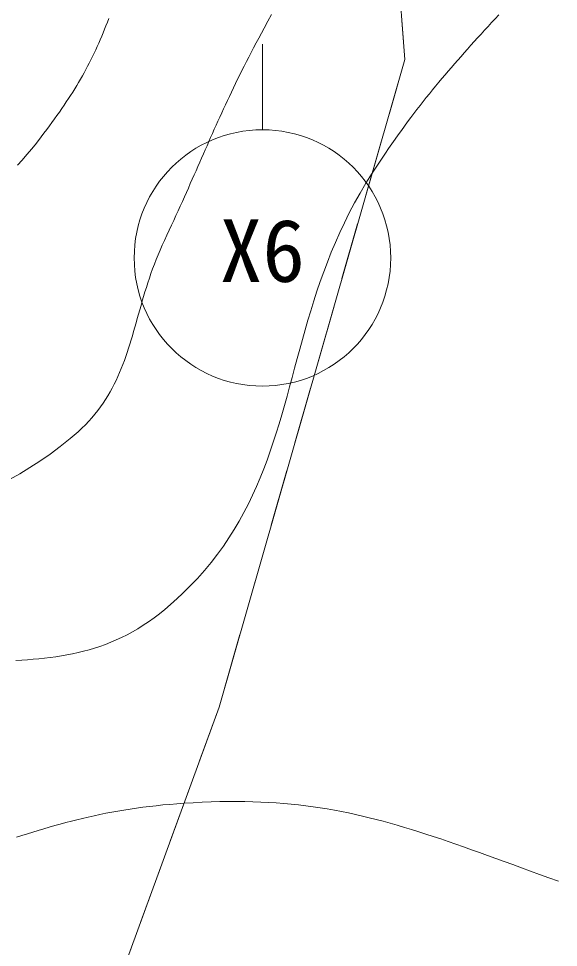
# Model space of a CAD drawing. Units: millimetres, scale not verified. Extents: x -56617 to 56645, y -39182 to 40051.
# Drawn here: x 37423 to 41211, y -29032 to -22510 of the extents above; entities that cross this region are included whole.
import ezdxf
from ezdxf.enums import TextEntityAlignment as Align

# ---------------------------------------------------------------- set-up
doc = ezdxf.new("R2010")
doc.units = ezdxf.units.MM
doc.header["$LTSCALE"] = 200
doc.linetypes.add('DASHED2', pattern=[3, 2, -1])
for name, color, linetype, lineweight in [('0-2_仕上', 4, 'Continuous', 9), ('0-8_寸法文字', 4, 'Continuous', 9), ('3-F_太線', 3, 'Continuous', 18)]:
    doc.layers.add(name, color=color, linetype=linetype, lineweight=lineweight)
doc.styles.add('ＭＳ ゴシック', font='')
doc.styles.get('ＭＳ ゴシック').set_extended_font_data('MS Gothic')

msp = doc.modelspace()

# ---------------------------------------------------------------- linework, layer by layer
at = {"layer": '0-2_仕上', "linetype": 'DASHED2'}
for p, q in [((39885.9, -19532.9), (40132.5, -22798.2)), ((40132.5, -22798.2), (38829.5, -27345.6)), ((38829.5, -27345.6), (37976, -29686.8))]:
    msp.add_line(p, q, dxfattribs=at)
at = {"layer": '0-2_仕上'}
for p, q in [((39885.9, -19532.9), (40132.5, -22798.2)), ((40132.5, -22798.2), (38829.5, -27345.6)), ((38829.5, -27345.6), (37976, -29686.8))]:
    msp.add_line(p, q, dxfattribs=at)
at = {"layer": '0-8_寸法文字'}
for p, q in [((39171.9, -22529.4), (39197.7, -22481.8)), ((40767.4, -22511.2), (40792.9, -22483.4)), ((38026.3, -22585.4), (38036.1, -22560.2)), ((38036.1, -22560.2), (38045.8, -22534.6)), ((38045.8, -22534.6), (38055.4, -22508.6)), ((39145.5, -22577.7), (39171.9, -22529.4)), ((40717.3, -22565.8), (40742.2, -22538.6)), ((40742.2, -22538.6), (40767.4, -22511.2)), ((38006.3, -22634.8), (38016.3, -22610.2)), ((38016.3, -22610.2), (38026.3, -22585.4)), ((39108, -22647.2), (39126.5, -22612.7)), ((39126.5, -22612.7), (39145.5, -22577.7)), ((40644.4, -22645.7), (40668.5, -22619.3)), ((40668.5, -22619.3), (40692.8, -22592.6)), ((40692.8, -22592.6), (40717.3, -22565.8)), ((37975.1, -22706.7), (37985.7, -22683)), ((37985.7, -22683), (37996.1, -22659)), ((37996.1, -22659), (38006.3, -22634.8)), ((39072.4, -22714.5), (39090, -22681.1)), ((39090, -22681.1), (39108, -22647.2)), ((40597.1, -22698), (40620.7, -22671.9)), ((40620.7, -22671.9), (40644.4, -22645.7)), ((37942.3, -22776.7), (37953.5, -22753.5)), ((37953.5, -22753.5), (37964.4, -22730.2)), ((37964.4, -22730.2), (37975.1, -22706.7)), ((39038.4, -22780), (39055.2, -22747.5)), ((39055.2, -22747.5), (39072.4, -22714.5)), ((40527.8, -22775.8), (40550.7, -22749.9)), ((40550.7, -22749.9), (40573.8, -22724)), ((40573.8, -22724), (40597.1, -22698)), ((37907.5, -22845.2), (37919.4, -22822.5)), ((37919.4, -22822.5), (37931, -22799.6)), ((37931, -22799.6), (37942.3, -22776.7)), ((39006, -22843.7), (39022, -22812)), ((39022, -22812), (39038.4, -22780)), ((40482.4, -22827.4), (40505, -22801.6)), ((40505, -22801.6), (40527.8, -22775.8)), ((37870.4, -22913.1), (37883.1, -22890.5)), ((37883.1, -22890.5), (37895.4, -22867.9)), ((37895.4, -22867.9), (37907.5, -22845.2)), ((38974.9, -22906), (38990.3, -22875)), ((38990.3, -22875), (39006, -22843.7)), ((40415.5, -22905.1), (40437.7, -22879.1)), ((40437.7, -22879.1), (40460, -22853.2)), ((40460, -22853.2), (40482.4, -22827.4)), ((37844.3, -22958.2), (37857.5, -22935.6)), ((37857.5, -22935.6), (37870.4, -22913.1)), ((38945.1, -22966.9), (38959.8, -22936.6)), ((38959.8, -22936.6), (38974.9, -22906)), ((40371.4, -22957.5), (40393.4, -22931.2)), ((40393.4, -22931.2), (40415.5, -22905.1)), ((37802.6, -23026.3), (37816.8, -23003.5)), ((37816.8, -23003.5), (37830.7, -22980.8)), ((37830.7, -22980.8), (37844.3, -22958.2)), ((38916.3, -23026.8), (38930.6, -22997)), ((38930.6, -22997), (38945.1, -22966.9)), ((40305.8, -23037.4), (40327.7, -23010.5)), ((40327.7, -23010.5), (40349.5, -22983.9)), ((40349.5, -22983.9), (40371.4, -22957.5)), ((37757.7, -23095.4), (37773.1, -23072.2)), ((37773.1, -23072.2), (37788, -23049.2)), ((37788, -23049.2), (37802.6, -23026.3)), ((38874.9, -23114.9), (38888.5, -23085.7)), ((38888.5, -23085.7), (38902.3, -23056.4)), ((38902.3, -23056.4), (38916.3, -23026.8)), ((40262.3, -23092), (40284.1, -23064.6)), ((40284.1, -23064.6), (40305.8, -23037.4)), ((37709.4, -23166.2), (37725.9, -23142.4)), ((37725.9, -23142.4), (37742, -23118.8)), ((37742, -23118.8), (37757.7, -23095.4)), ((38848.2, -23172.9), (38861.4, -23144)), ((38861.4, -23144), (38874.9, -23114.9)), ((40196.9, -23176.5), (40218.7, -23148)), ((40218.7, -23148), (40240.5, -23119.8)), ((40240.5, -23119.8), (40262.3, -23092)), ((37657.2, -23239.3), (37675.1, -23214.6)), ((37675.1, -23214.6), (37692.4, -23190.3)), ((37692.4, -23190.3), (37709.4, -23166.2)), ((38822, -23230.5), (38835, -23201.7)), ((38835, -23201.7), (38848.2, -23172.9)), ((40153.1, -23234.9), (40175, -23205.5)), ((40175, -23205.5), (40196.9, -23176.5)), ((37620.2, -23289.7), (37638.9, -23264.3)), ((37638.9, -23264.3), (37657.2, -23239.3)), ((38796.2, -23287.8), (38809.1, -23259.1)), ((38809.1, -23259.1), (38822, -23230.5)), ((40109, -23295.1), (40131.1, -23264.7)), ((40131.1, -23264.7), (40153.1, -23234.9)), ((37548.3, -23384), (37581.1, -23341.5)), ((37581.1, -23341.5), (37600.9, -23315.4)), ((37600.9, -23315.4), (37620.2, -23289.7)), ((38758, -23373.9), (38770.7, -23345.1)), ((38770.7, -23345.1), (38783.5, -23316.5)), ((38783.5, -23316.5), (38796.2, -23287.8)), ((40064.5, -23357.5), (40086.8, -23326.1)), ((40086.8, -23326.1), (40109, -23295.1)), ((37515.2, -23425.1), (37548.3, -23384)), ((38732.6, -23431.5), (38745.3, -23402.7)), ((38745.3, -23402.7), (38758, -23373.9)), ((40019.5, -23422.4), (40042.1, -23389.6)), ((40042.1, -23389.6), (40064.5, -23357.5)), ((37448.7, -23503.2), (37482, -23464.8)), ((37482, -23464.8), (37515.2, -23425.1)), ((38707.1, -23489.7), (38719.9, -23460.6)), ((38719.9, -23460.6), (38732.6, -23431.5)), ((39973.8, -23489.8), (39996.7, -23455.7)), ((39996.7, -23455.7), (40019.5, -23422.4)), ((37415.1, -23540.3), (37448.7, -23503.2)), ((38681.2, -23548.6), (38694.2, -23519.1)), ((38694.2, -23519.1), (38707.1, -23489.7)), ((39927.3, -23560.1), (39950.6, -23524.6)), ((39950.6, -23524.6), (39973.8, -23489.8)), ((38641.6, -23638.6), (38655, -23608.3)), ((38655, -23608.3), (38668.2, -23578.3)), ((38668.2, -23578.3), (38681.2, -23548.6)), ((39860.2, -23666), (39903.8, -23596.4)), ((39903.8, -23596.4), (39927.3, -23560.1)), ((38614.5, -23700), (38628.1, -23669.2)), ((38628.1, -23669.2), (38641.6, -23638.6)), ((39819.1, -23735.5), (39860.2, -23666)), ((38586.5, -23762.8), (38600.6, -23731.3)), ((38600.6, -23731.3), (38614.5, -23700)), ((39780.3, -23804.9), (39819.1, -23735.5)), ((38557.5, -23827.2), (38572.1, -23794.8)), ((38572.1, -23794.8), (38586.5, -23762.8)), ((38527.5, -23893.4), (38542.6, -23860.1)), ((38542.6, -23860.1), (38557.5, -23827.2)), ((39743.8, -23874.2), (39780.3, -23804.9)), ((38496.1, -23961.6), (38512, -23927.2)), ((38512, -23927.2), (38527.5, -23893.4)), ((39709.4, -23943.5), (39743.8, -23874.2)), ((38463.4, -24031.9), (38480, -23996.4)), ((38480, -23996.4), (38496.1, -23961.6)), ((39676.9, -24012.7), (39709.4, -23943.5)), ((38446.5, -24067.9), (38463.4, -24031.9)), ((39646.3, -24081.7), (39676.9, -24012.7)), ((38416, -24135.6), (38430.8, -24101.8)), ((38430.8, -24101.8), (38446.5, -24067.9)), ((39617.4, -24150.7), (39646.3, -24081.7)), ((38388.4, -24202.4), (38401.9, -24169.1)), ((38401.9, -24169.1), (38416, -24135.6)), ((39590.1, -24219.5), (39617.4, -24150.7)), ((38363.5, -24268.4), (38375.7, -24235.5)), ((38375.7, -24235.5), (38388.4, -24202.4)), ((39564.3, -24288.2), (39590.1, -24219.5)), ((38340.8, -24333.6), (38351.9, -24301.1)), ((38351.9, -24301.1), (38363.5, -24268.4)), ((39539.9, -24356.6), (39564.3, -24288.2)), ((38319.9, -24398), (38330.1, -24365.9)), ((38330.1, -24365.9), (38340.8, -24333.6)), ((39516.6, -24425), (39539.9, -24356.6)), ((38300.5, -24461.5), (38310.1, -24429.8)), ((38310.1, -24429.8), (38319.9, -24398)), ((39494.5, -24493.1), (39516.6, -24425)), ((38282.3, -24524.3), (38291.3, -24493)), ((38291.3, -24493), (38300.5, -24461.5)), ((39473.4, -24561), (39494.5, -24493.1)), ((38256.1, -24616.8), (38264.7, -24586.2)), ((38264.7, -24586.2), (38273.4, -24555.3)), ((38273.4, -24555.3), (38282.3, -24524.3)), ((39453.1, -24628.7), (39473.4, -24561)), ((38239, -24677.4), (38247.6, -24647.2)), ((38247.6, -24647.2), (38256.1, -24616.8)), ((39433.5, -24696.2), (39453.1, -24628.7)), ((38221.8, -24737.2), (38230.5, -24707.4)), ((38230.5, -24707.4), (38239, -24677.4)), ((39414.6, -24763.5), (39433.5, -24696.2)), ((38204, -24796.2), (38213, -24766.8)), ((38213, -24766.8), (38221.8, -24737.2)), ((39396.1, -24830.5), (39414.6, -24763.5)), ((38185.3, -24854.3), (38194.8, -24825.3)), ((38194.8, -24825.3), (38204, -24796.2)), ((39378, -24897.2), (39396.1, -24830.5)), ((38154.7, -24939.8), (38165.3, -24911.5)), ((38165.3, -24911.5), (38175.4, -24883)), ((38175.4, -24883), (38185.3, -24854.3)), ((39360.1, -24963.7), (39378, -24897.2)), ((38132.1, -24995.7), (38143.6, -24967.9)), ((38143.6, -24967.9), (38154.7, -24939.8)), ((39342.4, -25029.8), (39360.1, -24963.7)), ((38107.3, -25050.8), (38120, -25023.4)), ((38120, -25023.4), (38132.1, -24995.7)), ((39324.6, -25095.7), (39342.4, -25029.8)), ((38065.1, -25131.8), (38079.9, -25105)), ((38079.9, -25105), (38093.9, -25078)), ((38093.9, -25078), (38107.3, -25050.8)), ((39306.7, -25161.2), (39324.6, -25095.7)), ((38033.2, -25184.6), (38049.6, -25158.3)), ((38049.6, -25158.3), (38065.1, -25131.8)), ((39288.5, -25226.4), (39306.7, -25161.2)), ((37978.7, -25262.2), (37997.8, -25236.6)), ((37997.8, -25236.6), (38016, -25210.7)), ((38016, -25210.7), (38033.2, -25184.6)), ((39269.9, -25291.3), (39288.5, -25226.4)), ((37937.4, -25312.9), (37958.6, -25287.7)), ((37958.6, -25287.7), (37978.7, -25262.2)), ((39250.8, -25355.8), (39269.9, -25291.3)), ((37867, -25387.1), (37891.7, -25362.6)), ((37891.7, -25362.6), (37915.1, -25337.9)), ((37915.1, -25337.9), (37937.4, -25312.9)), ((39231.1, -25420), (39250.8, -25355.8)), ((37814, -25435.5), (37841.2, -25411.4)), ((37841.2, -25411.4), (37867, -25387.1)), ((39210.6, -25483.7), (39231.1, -25420)), ((37714.5, -25515.4), (37785.5, -25459.3)), ((37785.5, -25459.3), (37814, -25435.5)), ((39189.2, -25547.1), (39210.6, -25483.7)), ((37643.6, -25567.9), (37714.5, -25515.4)), ((39166.8, -25610), (39189.2, -25547.1)), ((37501.9, -25663.2), (37572.7, -25617.2)), ((37572.7, -25617.2), (37643.6, -25567.9)), ((39143.3, -25672.5), (39166.8, -25610)), ((37431, -25706), (37501.9, -25663.2)), ((39118.5, -25734.6), (39143.3, -25672.5)), ((37360.2, -25745.9), (37431, -25706)), ((39092.4, -25796.3), (39118.5, -25734.6)), ((39064.7, -25857.5), (39092.4, -25796.3)), ((39035.4, -25918.2), (39064.7, -25857.5)), ((39004.3, -25978.4), (39035.4, -25918.2)), ((38971.4, -26038.1), (39004.3, -25978.4)), ((38936.4, -26097.4), (38971.4, -26038.1)), ((38899.3, -26156.1), (38936.4, -26097.4)), ((38818.3, -26271.8), (38860, -26214.2)), ((38860, -26214.2), (38899.3, -26156.1)), ((38774.1, -26328.8), (38818.3, -26271.8)), ((38727.2, -26385.3), (38774.1, -26328.8)), ((38677.6, -26441.2), (38727.2, -26385.3)), ((38625.1, -26496.4), (38677.6, -26441.2)), ((38569.7, -26551.1), (38625.1, -26496.4)), ((38449.2, -26658.5), (38511.1, -26605.1)), ((38511.1, -26605.1), (38569.7, -26551.1)), ((38411.3, -26689.2), (38449.2, -26658.5)), ((38335.7, -26745), (38373.5, -26718)), ((38373.5, -26718), (38411.3, -26689.2)), ((38222.1, -26816), (38260, -26794)), ((38260, -26794), (38297.8, -26770.3)), ((38297.8, -26770.3), (38335.7, -26745)), ((38108.3, -26873), (38146.2, -26855.5)), ((38146.2, -26855.5), (38184.2, -26836.5)), ((38184.2, -26836.5), (38222.1, -26816)), ((37917.2, -26941.8), (37955.6, -26930.4)), ((37955.6, -26930.4), (37993.9, -26917.9)), ((37993.9, -26917.9), (38032.1, -26904.2)), ((38032.1, -26904.2), (38070.2, -26889.3)), ((38070.2, -26889.3), (38108.3, -26873)), ((37605.2, -27000.8), (37644.7, -26995.9)), ((37644.7, -26995.9), (37684.1, -26990.5)), ((37684.1, -26990.5), (37723.3, -26984.5)), ((37723.3, -26984.5), (37762.4, -26977.6)), ((37762.4, -26977.6), (37801.3, -26970)), ((37801.3, -26970), (37840, -26961.6)), ((37840, -26961.6), (37878.7, -26952.2)), ((37878.7, -26952.2), (37917.2, -26941.8)), ((37404.3, -27017.8), (37444.9, -27015.1)), ((37444.9, -27015.1), (37485.3, -27012.1)), ((37485.3, -27012.1), (37525.4, -27008.8)), ((37525.4, -27008.8), (37565.4, -27005)), ((37565.4, -27005), (37605.2, -27000.8)), ((38295.7, -28047.8), (38341.6, -28042.1)), ((38341.6, -28042.1), (38388.2, -28036.7)), ((38388.2, -28036.7), (38435.8, -28031.8)), ((38435.8, -28031.8), (38484.1, -28027.3)), ((38484.1, -28027.3), (38533.5, -28023.3)), ((38533.5, -28023.3), (38583.8, -28019.7)), ((38583.8, -28019.7), (38648.4, -28015.7)), ((38648.4, -28015.7), (38711.7, -28012.5)), ((38711.7, -28012.5), (38773.7, -28010.1)), ((38773.7, -28010.1), (38834.5, -28008.4)), ((38834.5, -28008.4), (38894.1, -28007.4)), ((38894.1, -28007.4), (38952.6, -28007.2)), ((38952.6, -28007.2), (39010, -28007.8)), ((39010, -28007.8), (39066.4, -28009)), ((39066.4, -28009), (39121.9, -28010.9)), ((39121.9, -28010.9), (39176.6, -28013.6)), ((39176.6, -28013.6), (39230.4, -28017)), ((39230.4, -28017), (39283.4, -28021)), ((39283.4, -28021), (39335.8, -28025.7)), ((39335.8, -28025.7), (39387.6, -28031.2)), ((39387.6, -28031.2), (39438.8, -28037.2)), ((39438.8, -28037.2), (39489.4, -28044)), ((37912.4, -28116.2), (37952.9, -28107.3)), ((37952.9, -28107.3), (37993.7, -28098.6)), ((37993.7, -28098.6), (38035.1, -28090.3)), ((38035.1, -28090.3), (38077, -28082.3)), ((38077, -28082.3), (38119.5, -28074.7)), ((38119.5, -28074.7), (38162.5, -28067.4)), ((38162.5, -28067.4), (38206.2, -28060.5)), ((38206.2, -28060.5), (38250.6, -28054)), ((38250.6, -28054), (38295.7, -28047.8)), ((39489.4, -28044), (39539.7, -28051.4)), ((39539.7, -28051.4), (39589.5, -28059.4)), ((39589.5, -28059.4), (39639.1, -28068.1)), ((39639.1, -28068.1), (39688.4, -28077.5)), ((39688.4, -28077.5), (39737.4, -28087.4)), ((39737.4, -28087.4), (39786.4, -28098)), ((39786.4, -28098), (39835.2, -28109.2)), ((37676.8, -28176.3), (37715.4, -28165.6)), ((37715.4, -28165.6), (37754.2, -28155.2)), ((37754.2, -28155.2), (37793.3, -28145)), ((37793.3, -28145), (37832.7, -28135.1)), ((37832.7, -28135.1), (37872.4, -28125.5)), ((37872.4, -28125.5), (37912.4, -28116.2)), ((39835.2, -28109.2), (39884.1, -28120.9)), ((39884.1, -28120.9), (39933, -28133.3)), ((39933, -28133.3), (39982, -28146.3)), ((39982, -28146.3), (40031.2, -28159.9)), ((40031.2, -28159.9), (40080.6, -28174)), ((37446.9, -28245.5), (37485.2, -28233.4)), ((37485.2, -28233.4), (37523.4, -28221.6)), ((37523.4, -28221.6), (37561.6, -28209.9)), ((37561.6, -28209.9), (37599.9, -28198.5)), ((37599.9, -28198.5), (37638.3, -28187.3)), ((37638.3, -28187.3), (37676.8, -28176.3)), ((40080.6, -28174), (40130.3, -28188.7)), ((40130.3, -28188.7), (40180.3, -28204)), ((40180.3, -28204), (40230.8, -28219.8)), ((40230.8, -28219.8), (40281.7, -28236.2)), ((40281.7, -28236.2), (40333.2, -28253.1)), ((37408.5, -28257.8), (37446.9, -28245.5)), ((40333.2, -28253.1), (40385.2, -28270.5)), ((40385.2, -28270.5), (40438, -28288.5)), ((40438, -28288.5), (40491.4, -28307)), ((40491.4, -28307), (40545.6, -28326)), ((40545.6, -28326), (40600.7, -28345.5)), ((40600.7, -28345.5), (40656.7, -28365.5)), ((40656.7, -28365.5), (40713.6, -28385.9)), ((40713.6, -28385.9), (40771.6, -28406.9)), ((40771.6, -28406.9), (40830.6, -28428.4)), ((40830.6, -28428.4), (40890.8, -28450.3)), ((40890.8, -28450.3), (40952.2, -28472.6)), ((40952.2, -28472.6), (41014.9, -28495.4)), ((41014.9, -28495.4), (41078.9, -28518.7)), ((41078.9, -28518.7), (41144.3, -28542.4)), ((41144.3, -28542.4), (41211.1, -28566.6))]:
    msp.add_line(p, q, dxfattribs=at)
at = {"layer": '3-F_太線'}
msp.add_line((39134.2, -22690.8), (39134.2, -23290.8), dxfattribs=at)
at = {"layer": '3-F_太線', "color": 7}
msp.add_circle((39134.2, -24190.8), 900, dxfattribs=at)

# ---------------------------------------------------------------- texts
at = {"layer": '3-F_太線', "color": 7, "style": 'ＭＳ ゴシック'}
msp.add_text('X6', height=439.9, dxfattribs=at).set_placement((38834.2, -24490.8), align=Align.BOTTOM_LEFT)

doc.saveas('drawing.dxf')
